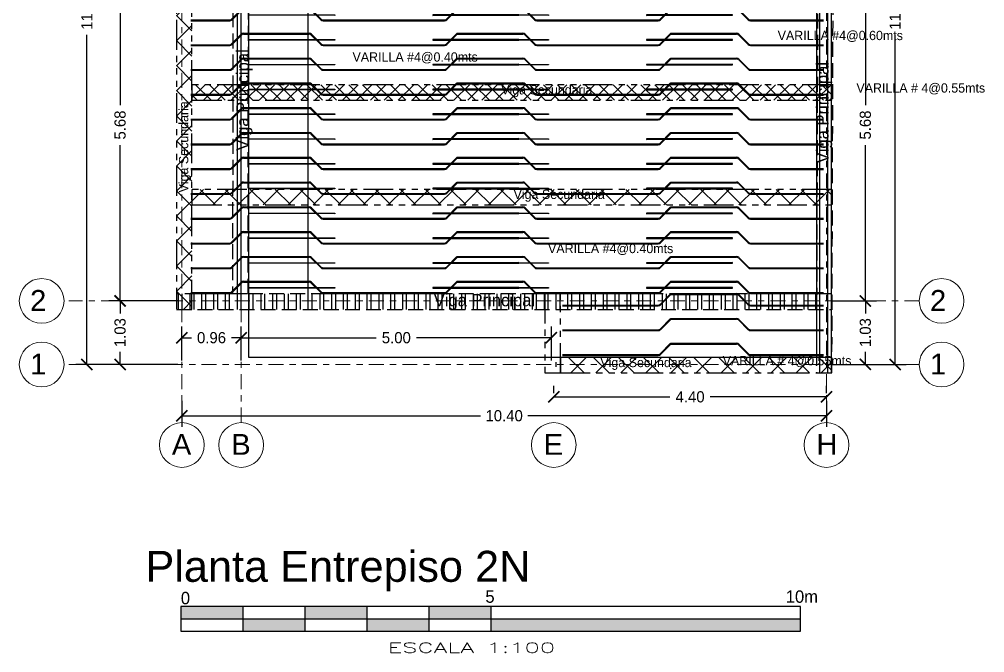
# Model space of a CAD drawing. Header units: millimetres. Extents: x -9559 to 23034, y -7226 to 22400.
# Drawn here: x 175.36 to 190.94, y -46.73 to -36.51 of the extents above; entities that cross this region are included whole.
import ezdxf
from ezdxf.enums import TextEntityAlignment as Align

# ---------------------------------------------------------------- set-up
doc = ezdxf.new("R2010")
doc.units = ezdxf.units.MM
doc.header["$LTSCALE"] = 0.02
for name, pattern in [('0', [0]), ('ACAD_ISO02W100', [15, 12, -3]), ('ACAD_ISO06W100', [36, 24, -3, 0, -3, 0, -3, 0, -3]), ('ACAD_ISO10W100', [18, 12, -3, 0, -3])]:
    doc.linetypes.add(name, pattern=pattern)
doc.layers.add('ES-LOSA 1', color=1, linetype='Continuous', transparency=0.75)
for name, color, linetype, lineweight in [('ES-LOSA 3', 130, 'Continuous', 30), ('ES-LOSA SOLIDA', 255, '0', 25), ('ES-VIGA PRINCIPAL', 250, 'ACAD_ISO02W100', 30), ('ES-VIGASECUNDARIAS', 7, 'ACAD_ISO06W100', 25), ('S-GRID', 253, 'ACAD_ISO10W100', 5), ('S-GRID-IDEN', 253, 'Continuous', 9)]:
    doc.layers.add(name, color=color, linetype=linetype, lineweight=lineweight)
doc.layers.add('ES-LOSA 4', color=7, linetype='Continuous')
doc.styles.add('Arial_6', font='arial.ttf', dxfattribs={"height": 0.3375})
doc.styles.add('CUADROS', font='arial.ttf')
doc.styles.add('ROMANS', font='', dxfattribs={"width": 0.8})
doc.styles.add('SIM1', font='SIMPLEX.shx', dxfattribs={"width": 1.1, "height": 0.25})
doc.styles.get("Standard").update_dxf_attribs({"font": 'GOTHIC.TTF'})
doc.styles.get('ROMANS').set_extended_font_data('VNI-Avo')
doc.dimstyles.get("Standard").update_dxf_attribs({"dimtxt": 0.18, "dimasz": 0.18, "dimexe": 0.18, "dimexo": 0.0625, "dimgap": 0.09, "dimtad": 0, "dimzin": 3, "dimdsep": 46, "dimtxsty": 'Standard', "dimblk": 'ARCHTICK', "dimcen": 0.09, "dimadec": 0, "dimazin": 0, "dimtfac": 1, "dimtofl": 0, "dimtmove": 0, "dimatfit": 3, "dimldrblk": 'ARCHTICK', "dimfxl": 1, "dimtolj": 1, "dimtzin": 0, "dimarcsym": 0})

# ---------------------------------------------------------------- blocks, each defined once
blk = doc.blocks.new('_ArchTick')
at = {"color": 0, "linetype": 'ByBlock', "const_width": 0.15}
blk.add_lwpolyline([(-0.5, -0.5), (0.5, 0.5)], dxfattribs=at)
blk = doc.blocks.new('*D315')
at = {"color": 0, "lineweight": -2, "transparency": 16777216}
for p, q in [((177.883, -35.379), (176.806, -35.379)), ((176.986, -35.379), (176.986, -37.893)), ((176.986, -41.054), (176.986, -38.54)), ((177.883, -41.054), (176.806, -41.054))]:
    blk.add_line(p, q, dxfattribs=at)
at = {"color": 0, "lineweight": -2, "transparency": 16777216, "xscale": 0.18, "yscale": 0.18, "zscale": 0.18}
for p, rotation in [((176.986, -35.379), 90), ((176.986, -41.054), 270)]:
    blk.add_blockref('_ArchTick', p, dxfattribs=dict(at, rotation=rotation))
at = {"color": 0, "transparency": 16777216, "insert": (176.986, -38.216), "char_height": 0.18, "attachment_point": 5, "rotation": 90}
blk.add_mtext('\\A1;5.68', dxfattribs=at)
blk = doc.blocks.new('*D320')
at = {"color": 0, "lineweight": -2, "transparency": 16777216}
for p, q in [((188.483, -35.379), (189.191, -35.379)), ((189.011, -35.379), (189.011, -37.893)), ((189.011, -41.054), (189.011, -38.54)), ((188.483, -41.054), (189.191, -41.054))]:
    blk.add_line(p, q, dxfattribs=at)
at = {"color": 0, "lineweight": -2, "transparency": 16777216, "xscale": 0.18, "yscale": 0.18, "zscale": 0.18}
for p, rotation in [((189.011, -35.379), 90), ((189.011, -41.054), 270)]:
    blk.add_blockref('_ArchTick', p, dxfattribs=dict(at, rotation=rotation))
at = {"color": 0, "transparency": 16777216, "insert": (189.011, -38.216), "char_height": 0.18, "attachment_point": 5, "rotation": 90}
blk.add_mtext('\\A1;5.68', dxfattribs=at)
blk = doc.blocks.new('*D321')
at = {"color": 0, "lineweight": -2, "transparency": 16777216}
for p, q in [((188.483, -41.054), (189.191, -41.054)), ((189.011, -41.054), (189.011, -41.256)), ((189.011, -42.079), (189.011, -41.877)), ((188.483, -42.079), (189.191, -42.079))]:
    blk.add_line(p, q, dxfattribs=at)
at = {"color": 0, "lineweight": -2, "transparency": 16777216, "xscale": 0.18, "yscale": 0.18, "zscale": 0.18}
for p, rotation in [((189.011, -41.054), 90), ((189.011, -42.079), 270)]:
    blk.add_blockref('_ArchTick', p, dxfattribs=dict(at, rotation=rotation))
at = {"color": 0, "transparency": 16777216, "insert": (189.011, -41.566), "char_height": 0.18, "attachment_point": 5, "rotation": 90}
blk.add_mtext('\\A1;1.03', dxfattribs=at)
blk = doc.blocks.new('*D322')
at = {"color": 0, "lineweight": -2, "transparency": 16777216}
for p, q in [((183.983, -42.54), (183.983, -42.422)), ((188.383, -42.54), (188.383, -42.422)), ((183.983, -42.602), (185.857, -42.602)), ((188.383, -42.602), (186.508, -42.602))]:
    blk.add_line(p, q, dxfattribs=at)
at = {"color": 0, "lineweight": -2, "transparency": 16777216, "xscale": 0.18, "yscale": 0.18, "zscale": 0.18, "rotation": 180}
blk.add_blockref('_ArchTick', (183.983, -42.602), dxfattribs=at)
at = {"color": 0, "lineweight": -2, "transparency": 16777216, "xscale": 0.18, "yscale": 0.18, "zscale": 0.18}
blk.add_blockref('_ArchTick', (188.383, -42.602), dxfattribs=at)
at = {"color": 0, "transparency": 16777216, "insert": (186.183, -42.602), "char_height": 0.18, "attachment_point": 5}
blk.add_mtext('\\A1;4.40', dxfattribs=at)
blk = doc.blocks.new('*D323')
at = {"color": 0, "lineweight": -2, "transparency": 16777216}
for p, q in [((177.92, -41.054), (176.806, -41.054)), ((176.986, -41.054), (176.986, -41.256)), ((176.986, -42.079), (176.986, -41.877)), ((177.92, -42.079), (176.806, -42.079))]:
    blk.add_line(p, q, dxfattribs=at)
at = {"color": 0, "lineweight": -2, "transparency": 16777216, "xscale": 0.18, "yscale": 0.18, "zscale": 0.18}
for p, rotation in [((176.986, -41.054), 90), ((176.986, -42.079), 270)]:
    blk.add_blockref('_ArchTick', p, dxfattribs=dict(at, rotation=rotation))
at = {"color": 0, "transparency": 16777216, "insert": (176.986, -41.566), "char_height": 0.18, "attachment_point": 5, "rotation": 90}
blk.add_mtext('\\A1;1.03', dxfattribs=at)
blk = doc.blocks.new('*D325')
at = {"color": 0, "lineweight": -2, "transparency": 16777216}
for p, q in [((177.983, -42.665), (177.983, -43.087)), ((188.383, -42.665), (188.383, -43.087)), ((177.983, -42.907), (182.802, -42.907)), ((188.383, -42.907), (183.563, -42.907))]:
    blk.add_line(p, q, dxfattribs=at)
at = {"color": 0, "lineweight": -2, "transparency": 16777216, "xscale": 0.18, "yscale": 0.18, "zscale": 0.18, "rotation": 180}
blk.add_blockref('_ArchTick', (177.983, -42.907), dxfattribs=at)
at = {"color": 0, "lineweight": -2, "transparency": 16777216, "xscale": 0.18, "yscale": 0.18, "zscale": 0.18}
blk.add_blockref('_ArchTick', (188.383, -42.907), dxfattribs=at)
at = {"color": 0, "transparency": 16777216, "insert": (183.183, -42.907), "char_height": 0.18, "attachment_point": 5}
blk.add_mtext('\\A1;10.40', dxfattribs=at)
blk = doc.blocks.new('*D326')
at = {"color": 0, "lineweight": -2, "transparency": 16777216}
for p, q in [((176.923, -30.679), (176.271, -30.679)), ((176.451, -30.679), (176.451, -35.998)), ((176.451, -42.079), (176.451, -36.76)), ((176.923, -42.079), (176.271, -42.079))]:
    blk.add_line(p, q, dxfattribs=at)
at = {"color": 0, "lineweight": -2, "transparency": 16777216, "xscale": 0.18, "yscale": 0.18, "zscale": 0.18}
for p, rotation in [((176.451, -30.679), 90), ((176.451, -42.079), 270)]:
    blk.add_blockref('_ArchTick', p, dxfattribs=dict(at, rotation=rotation))
at = {"color": 0, "transparency": 16777216, "insert": (176.451, -36.379), "char_height": 0.18, "attachment_point": 5, "rotation": 90}
blk.add_mtext('\\A1;11.40', dxfattribs=at)
blk = doc.blocks.new('*D327')
at = {"color": 0, "lineweight": -2, "transparency": 16777216}
for p, q in [((189.073, -30.679), (189.672, -30.679)), ((189.492, -30.679), (189.492, -35.998)), ((189.492, -42.079), (189.492, -36.76)), ((189.073, -42.079), (189.672, -42.079))]:
    blk.add_line(p, q, dxfattribs=at)
at = {"color": 0, "lineweight": -2, "transparency": 16777216, "xscale": 0.18, "yscale": 0.18, "zscale": 0.18}
for p, rotation in [((189.492, -30.679), 90), ((189.492, -42.079), 270)]:
    blk.add_blockref('_ArchTick', p, dxfattribs=dict(at, rotation=rotation))
at = {"color": 0, "transparency": 16777216, "insert": (189.492, -36.379), "char_height": 0.18, "attachment_point": 5, "rotation": 90}
blk.add_mtext('\\A1;11.40', dxfattribs=at)
blk = doc.blocks.new('*D371')
at = {"layer": 'ES-LOSA 4', "color": 0, "lineweight": -2, "transparency": 16777216}
for p, q in [((177.983, -42.016), (177.983, -41.468)), ((178.94, -42.016), (178.94, -41.468)), ((177.983, -41.648), (178.138, -41.648)), ((178.94, -41.648), (178.785, -41.648))]:
    blk.add_line(p, q, dxfattribs=at)
at = {"layer": 'ES-LOSA 4', "color": 0, "lineweight": -2, "transparency": 16777216, "xscale": 0.18, "yscale": 0.18, "zscale": 0.18, "rotation": 180}
blk.add_blockref('_ArchTick', (177.983, -41.648), dxfattribs=at)
at = {"layer": 'ES-LOSA 4', "color": 0, "lineweight": -2, "transparency": 16777216, "xscale": 0.18, "yscale": 0.18, "zscale": 0.18}
blk.add_blockref('_ArchTick', (178.94, -41.648), dxfattribs=at)
at = {"layer": 'ES-LOSA 4', "color": 0, "transparency": 16777216, "insert": (178.461, -41.648), "char_height": 0.18, "attachment_point": 5}
blk.add_mtext('\\A1;0.96', dxfattribs=at)
blk = doc.blocks.new('*D372')
at = {"layer": 'ES-LOSA 4', "color": 0, "lineweight": -2, "transparency": 16777216}
for p, q in [((178.94, -42.016), (178.94, -41.468)), ((183.945, -42.016), (183.945, -41.468)), ((178.94, -41.648), (181.119, -41.648)), ((183.945, -41.648), (181.767, -41.648))]:
    blk.add_line(p, q, dxfattribs=at)
at = {"layer": 'ES-LOSA 4', "color": 0, "lineweight": -2, "transparency": 16777216, "xscale": 0.18, "yscale": 0.18, "zscale": 0.18, "rotation": 180}
blk.add_blockref('_ArchTick', (178.94, -41.648), dxfattribs=at)
at = {"layer": 'ES-LOSA 4', "color": 0, "lineweight": -2, "transparency": 16777216, "xscale": 0.18, "yscale": 0.18, "zscale": 0.18}
blk.add_blockref('_ArchTick', (183.945, -41.648), dxfattribs=at)
at = {"layer": 'ES-LOSA 4', "color": 0, "transparency": 16777216, "insert": (181.443, -41.648), "char_height": 0.18, "attachment_point": 5}
blk.add_mtext('\\A1;5.00', dxfattribs=at)
blk = doc.blocks.new('*U374')
at = {"layer": 'ES-LOSA 1'}
blk.add_lwpolyline([(0.289, -0.951), (0.29, 0.439), (0.3, 0.439), (0.299, -0.951)], close=True, dxfattribs=at)
blk = doc.blocks.new('*U375')
at = {"layer": 'ES-LOSA SOLIDA', "color": 0, "linetype": 'ByBlock', "lineweight": -2, "transparency": 16777216, "rotation": 270.0000000000012}
for p in [(-78.303, -158.156), (-78.303, -158.556), (-78.303, -158.956), (-78.303, -159.356), (-78.303, -159.756), (-78.303, -160.156), (-78.303, -160.556), (-78.303, -160.956), (-78.303, -161.356), (-78.303, -161.756), (-78.303, -162.156), (-78.303, -162.556), (-78.303, -162.956), (-78.303, -163.356), (-78.303, -163.756), (-78.303, -164.156), (-78.303, -164.556), (-78.303, -164.956), (-78.303, -165.356), (-78.303, -165.756), (-78.303, -166.156), (-78.303, -166.556), (-78.303, -166.956), (-78.303, -167.356)]:
    blk.add_blockref('*U374', p, dxfattribs=at)
blk = doc.blocks.new('*U376')
at = {"layer": 'ES-LOSA 1'}
blk.add_lwpolyline([(0.289, -0.951), (0.29, 0.439), (0.3, 0.439), (0.299, -0.951)], close=True, dxfattribs=at)
blk = doc.blocks.new('*U377')
at = {"layer": 'ES-LOSA SOLIDA', "color": 0, "linetype": 'ByBlock', "lineweight": -2, "transparency": 16777216, "rotation": 270.0000000000012}
for p in [(-78.303, -158.156), (-78.303, -158.556), (-78.303, -158.956), (-78.303, -159.356), (-78.303, -159.756), (-78.303, -160.156), (-78.303, -160.556), (-78.303, -160.956), (-78.303, -161.356), (-78.303, -161.756), (-78.303, -162.156), (-78.303, -162.556), (-78.303, -162.956), (-78.303, -163.356), (-78.303, -163.756), (-78.303, -164.156), (-78.303, -164.556), (-78.303, -164.956), (-78.303, -165.356), (-78.303, -165.756), (-78.303, -166.156), (-78.303, -166.556), (-78.303, -166.956), (-78.303, -167.356)]:
    blk.add_blockref('*U376', p, dxfattribs=at)
blk = doc.blocks.new('*U378')
at = {"layer": 'ES-LOSA 1'}
blk.add_lwpolyline([(0.289, -0.951), (0.29, 0.439), (0.3, 0.439), (0.299, -0.951)], close=True, dxfattribs=at)
blk = doc.blocks.new('*U379')
at = {"layer": 'ES-LOSA SOLIDA', "color": 0, "linetype": 'ByBlock', "lineweight": -2, "transparency": 16777216, "rotation": 270.0000000000012}
for p in [(-78.303, -158.156), (-78.303, -158.556), (-78.303, -158.956), (-78.303, -159.356), (-78.303, -159.756), (-78.303, -160.156), (-78.303, -160.556), (-78.303, -160.956), (-78.303, -161.356), (-78.303, -161.756), (-78.303, -162.156), (-78.303, -162.556), (-78.303, -162.956), (-78.303, -163.356), (-78.303, -163.756), (-78.303, -164.156), (-78.303, -164.556), (-78.303, -164.956), (-78.303, -165.356), (-78.303, -165.756), (-78.303, -166.156), (-78.303, -166.556), (-78.303, -166.956), (-78.303, -167.356)]:
    blk.add_blockref('*U378', p, dxfattribs=at)
blk = doc.blocks.new('*U380')
at = {"layer": 'ES-LOSA 1'}
blk.add_lwpolyline([(0.289, -0.951), (0.29, 0.439), (0.3, 0.439), (0.299, -0.951)], close=True, dxfattribs=at)
blk = doc.blocks.new('*U381')
at = {"layer": 'ES-LOSA SOLIDA', "color": 0, "linetype": 'ByBlock', "lineweight": -2, "transparency": 16777216, "rotation": 270.0000000000012}
for p in [(-78.303, -158.156), (-78.303, -158.556), (-78.303, -158.956), (-78.303, -159.356), (-78.303, -159.756), (-78.303, -160.156), (-78.303, -160.556), (-78.303, -160.956), (-78.303, -161.356), (-78.303, -161.756), (-78.303, -162.156), (-78.303, -162.556), (-78.303, -162.956), (-78.303, -163.356), (-78.303, -163.756), (-78.303, -164.156), (-78.303, -164.556), (-78.303, -164.956), (-78.303, -165.356), (-78.303, -165.756), (-78.303, -166.156), (-78.303, -166.556), (-78.303, -166.956), (-78.303, -167.356)]:
    blk.add_blockref('*U380', p, dxfattribs=at)
blk = doc.blocks.new('*U382')
at = {"layer": 'ES-LOSA 3'}
for p, q in [((0.171, 7.142), (0.171, 8.321)), ((0.184, 7.142), (0.184, 8.321)), ((0.003, 6.957), (0.159, 7.113)), ((0.012, 6.948), (0.168, 7.104)), ((-0.013, 5.859), (-0.013, 6.919)), ((0, 5.859), (0, 6.919)), ((0, 5.859), (-0.013, 5.859)), ((-0.002, 5.863), (-0.011, 5.854)), ((0.159, 5.684), (-0.011, 5.854)), ((0.168, 5.693), (-0.002, 5.863)), ((0.171, 3.694), (0.171, 5.656)), ((0.184, 3.694), (0.184, 5.656)), ((0.003, 3.509), (0.159, 3.666)), ((0.012, 3.5), (0.168, 3.657)), ((-0.013, 2.411), (-0.013, 3.472)), ((0, 2.411), (0, 3.472)), ((0, 2.411), (-0.013, 2.411)), ((-0.002, 2.415), (-0.011, 2.406)), ((0.159, 2.236), (-0.011, 2.406)), ((0.168, 2.245), (-0.002, 2.415)), ((0.171, 0.246), (0.171, 2.208)), ((0.184, 0.246), (0.184, 2.208)), ((0.003, 0.061), (0.159, 0.218)), ((0.012, 0.052), (0.168, 0.209)), ((-0.013, -1.037), (-0.013, 0.024)), ((0, -1.037), (0, 0.024)), ((0, -1.037), (-0.013, -1.037)), ((0.159, -1.231), (0.003, -1.074)), ((0.168, -1.222), (0.012, -1.065)), ((0.171, -1.889), (0.171, -1.259)), ((0.184, -1.889), (0.184, -1.259))]:
    blk.add_line(p, q, dxfattribs=at)
for centre, radius, start, end in [((0.131, 7.142), 0.04, 315, 360), ((0.131, 7.142), 0.0527, 315, 360), ((0.04, 6.919), 0.0527, 135, 180), ((0.04, 6.919), 0.04, 135, 180), ((0.131, 5.656), 0.04, 0, 45), ((0.131, 5.656), 0.0527, 360, 45), ((0.131, 3.694), 0.04, 315, 360), ((0.131, 3.694), 0.0527, 315, 0), ((0.04, 3.472), 0.0527, 135, 180), ((0.04, 3.472), 0.04, 135, 180), ((0.131, 2.208), 0.04, 360, 45), ((0.131, 2.208), 0.0527, 360, 45), ((0.131, 0.246), 0.04, 315, 360), ((0.131, 0.246), 0.0527, 315, 0), ((0.04, 0.024), 0.0527, 135, 180), ((0.04, 0.024), 0.04, 135, 180), ((0.04, -1.037), 0.0527, 180, 225), ((0.04, -1.037), 0.04, 180, 225), ((0.131, -1.259), 0.04, 360, 45), ((0.131, -1.259), 0.0527, 360, 45)]:
    blk.add_arc(centre, radius, start, end, dxfattribs=at)
blk = doc.blocks.new('*U383')
at = {"layer": 'ES-LOSA SOLIDA', "color": 0, "linetype": 'ByBlock', "lineweight": -2, "transparency": 16777216, "rotation": 270.0000000000012}
for p in [(180.014, -35.549), (180.014, -35.949), (180.014, -36.349), (180.014, -36.749), (180.014, -37.149), (180.014, -37.549), (180.014, -37.949), (180.014, -38.349), (180.014, -38.749), (180.014, -39.149), (180.014, -39.549), (180.014, -39.949), (180.014, -40.349), (180.014, -40.749)]:
    blk.add_blockref('*U382', p, dxfattribs=at)

msp = doc.modelspace()

# ---------------------------------------------------------------- hatches: boundary and pattern name
at = {"layer": 'ES-VIGA PRINCIPAL', "transparency": 33554572}
h = msp.add_hatch(dxfattribs=at)
h.set_pattern_fill('ANSI32', color=8, scale=0.02, angle=45)
h.set_pattern_definition([(90, (258.31704, 126.80917), (-0.1905, 0), []), (90, (258.38054, 126.87267), (-0.1905, 0), [])])
h.paths.add_polyline_path([(188.225, -40.941), (179.065, -40.941), (179.065, -41.119), (178.815, -41.119), (178.815, -40.941), (177.895, -40.941), (177.895, -41.191), (188.224, -41.191)])
h.paths.add_polyline_path([(179.065, -30.619), (178.815, -30.619), (178.815, -40.941), (179.065, -40.941)])
h.paths.add_polyline_path([(179.065, -40.941), (178.815, -40.941), (178.815, -41.119), (179.065, -41.119)], flags=17)
h.paths.add_polyline_path([(188.508, -30.641), (188.258, -30.641), (188.225, -40.941), (188.475, -40.941)])
h.paths.add_polyline_path([(188.474, -41.191), (188.224, -41.191), (188.221, -42.216), (188.471, -42.216)])
h.paths.add_polyline_path([(188.47, -40.941), (188.225, -40.941), (188.224, -41.191), (188.47, -41.191)])
h.paths.add_polyline_path([(188.243, -35.341), (177.895, -35.341), (177.895, -35.591), (188.242, -35.591)])
h.paths.add_polyline_path([(188.258, -30.641), (179.065, -30.619), (179.065, -30.869), (188.257, -30.891)])
at = {"layer": 'ES-VIGASECUNDARIAS', "transparency": 33554534}
h = msp.add_hatch(dxfattribs=at)
h.set_pattern_fill('ANSI37', color=256, scale=0.09)
h.set_pattern_definition([(45, (258.31704, 126.80917), (-0.20205576, 0.20205576), []), (135, (258.31704, 126.80917), (-0.20205576, -0.20205576), [])])
h.paths.add_polyline_path([(188.471, -39.504), (188.471, -39.254), (178.146, -39.254), (178.146, -39.504)])
h.paths.add_polyline_path([(177.896, -41.191), (178.146, -41.191), (178.146, -35.341), (177.896, -35.341)])
h.paths.add_polyline_path([(188.471, -42.216), (188.471, -41.966), (184.09, -41.966), (184.09, -42.216)])
h.paths.add_polyline_path([(178.903, -31.696), (178.903, -31.946), (187.133, -31.985), (187.133, -31.735)])
h.paths.add_polyline_path([(187.133, -31.735), (187.133, -31.985), (188.308, -31.991), (188.308, -31.741)])
h.paths.add_polyline_path([(188.42, -31.741), (188.308, -31.741), (188.308, -31.991), (188.42, -31.991)])
at = {"layer": 'ES-VIGASECUNDARIAS', "transparency": 33554572}
h = msp.add_hatch(dxfattribs=at)
h.set_pattern_fill('ANSI37', color=256, scale=0.05)
h.set_pattern_definition([(45, (258.31704, 126.80917), (-0.1122532, 0.1122532), []), (135, (258.31704, 126.80917), (-0.1122532, -0.1122532), [])])
h.paths.add_polyline_path([(188.471, -37.566), (178.146, -37.566), (178.146, -37.816), (188.471, -37.816)])

# ---------------------------------------------------------------- linework, layer by layer
msp.add_line((184.02, -42.116), (184.02, -42.041))
msp.add_lwpolyline([(187.966, -45.983), (177.966, -45.983), (177.966, -46.383), (187.966, -46.383)], close=True)
for points in [[(178.966, -45.983), (178.966, -46.383)], [(179.966, -45.983), (179.966, -46.383)], [(179.966, -45.983), (179.966, -46.383)], [(180.966, -45.983), (180.966, -46.383)], [(181.966, -45.983), (181.966, -46.383)], [(182.966, -45.983), (182.966, -46.383)], [(177.966, -46.183), (187.966, -46.183)]]:
    msp.add_lwpolyline(points)
for points in [[(177.966, -46.183), (178.966, -46.183), (177.966, -45.983), (178.966, -45.983)], [(179.966, -46.183), (180.966, -46.183), (179.966, -45.983), (180.966, -45.983)], [(181.966, -46.183), (182.966, -46.183), (181.966, -45.983), (182.966, -45.983)], [(178.966, -46.383), (179.966, -46.383), (178.966, -46.183), (179.966, -46.183)], [(180.966, -46.383), (181.966, -46.383), (180.966, -46.183), (181.966, -46.183)], [(182.966, -46.383), (187.966, -46.383), (182.966, -46.183), (187.966, -46.183)]]:
    msp.add_solid(points)
at = {"layer": 'ES-LOSA 3'}
for p, q in [((185.698, -41.109), (185.869, -40.938)), ((185.707, -41.118), (185.878, -40.947)), ((185.878, -40.947), (185.869, -40.938)), ((185.873, -40.936), (186.934, -40.936)), ((185.873, -40.949), (185.873, -40.936)), ((185.873, -40.949), (186.934, -40.949)), ((186.962, -40.961), (187.119, -41.118)), ((186.971, -40.952), (187.128, -41.109)), ((184.125, -41.12), (185.67, -41.12)), ((187.156, -41.12), (188.335, -41.12)), ((184.125, -41.133), (185.67, -41.133)), ((187.156, -41.133), (188.335, -41.133)), ((185.698, -41.509), (185.868, -41.338)), ((185.707, -41.518), (185.877, -41.347)), ((185.877, -41.347), (185.868, -41.338)), ((185.873, -41.336), (186.934, -41.336)), ((185.873, -41.349), (185.873, -41.336)), ((185.873, -41.349), (186.934, -41.349)), ((186.962, -41.361), (187.119, -41.518)), ((186.971, -41.352), (187.128, -41.509)), ((184.125, -41.52), (185.67, -41.52)), ((184.125, -41.533), (185.67, -41.533)), ((187.156, -41.52), (188.335, -41.52)), ((187.156, -41.533), (188.335, -41.533)), ((185.698, -41.909), (185.868, -41.738)), ((185.877, -41.747), (185.868, -41.738)), ((185.873, -41.736), (186.934, -41.736)), ((185.873, -41.749), (185.873, -41.736)), ((185.707, -41.918), (185.877, -41.747)), ((185.873, -41.749), (186.934, -41.749)), ((186.962, -41.761), (187.119, -41.918)), ((186.971, -41.752), (187.128, -41.909)), ((184.125, -41.92), (185.67, -41.92)), ((184.125, -41.933), (185.67, -41.933)), ((187.156, -41.92), (188.335, -41.92)), ((187.156, -41.933), (188.335, -41.933)), ((185.877, -42.147), (185.868, -42.138)), ((185.873, -42.149), (185.873, -42.136))]:
    msp.add_line(p, q, dxfattribs=at)
for centre, radius, start, end in [((186.934, -40.989), 0.0527, 45, 90), ((186.934, -40.989), 0.04, 45, 90), ((185.67, -41.08), 0.04, 270, 315), ((185.67, -41.08), 0.0527, 270, 315), ((187.156, -41.08), 0.0527, 225, 270), ((187.156, -41.08), 0.04, 225, 270), ((186.934, -41.389), 0.0527, 45, 90), ((186.934, -41.389), 0.04, 45, 90), ((185.67, -41.48), 0.04, 270, 315), ((185.67, -41.48), 0.0527, 270, 315), ((187.156, -41.48), 0.0527, 225, 270), ((187.156, -41.48), 0.04, 225, 270), ((186.934, -41.789), 0.0527, 45, 90), ((186.934, -41.789), 0.04, 45, 90), ((185.67, -41.88), 0.04, 270, 315), ((185.67, -41.88), 0.0527, 270, 315), ((187.156, -41.88), 0.0527, 225, 270), ((187.156, -41.88), 0.04, 225, 270)]:
    msp.add_arc(centre, radius, start, end, dxfattribs=at)
at = {"layer": 'ES-LOSA SOLIDA'}
msp.add_line((180.014, -35.549), (180.014, -40.941), dxfattribs=at)
msp.add_lwpolyline([(179.065, -30.869), (188.221, -30.869), (188.221, -41.966), (179.065, -41.966)], close=True, dxfattribs=at)
at = {"layer": 'ES-VIGA PRINCIPAL'}
for points in [[(179.05, -40.936), (179.065, -30.619), (178.815, -30.619), (178.8, -40.936)], [(188.258, -30.641), (188.221, -42.216), (188.471, -42.216), (188.508, -30.641)], [(188.47, -40.941), (177.895, -40.941), (177.895, -41.191), (188.47, -41.191)]]:
    msp.add_lwpolyline(points, close=True, dxfattribs=at)
at = {"layer": 'ES-VIGASECUNDARIAS'}
for p, q in [((184.09, -40.936), (183.84, -40.936)), ((183.84, -40.936), (183.84, -42.215)), ((184.09, -42.215), (184.09, -40.936)), ((183.84, -42.215), (184.09, -42.215))]:
    msp.add_line(p, q, dxfattribs=at)
for points in [[(178.146, -41.191), (178.146, -35.341), (177.896, -35.341), (177.896, -41.191)], [(188.471, -37.566), (178.146, -37.566), (178.146, -37.816), (188.471, -37.816)], [(188.471, -39.254), (178.146, -39.254), (178.146, -39.504), (188.471, -39.504)], [(188.471, -41.966), (184.09, -41.966), (184.09, -42.216), (188.471, -42.216)]]:
    msp.add_lwpolyline(points, close=True, dxfattribs=at)
at = {"layer": 'S-GRID'}
for p, q in [((177.983, -43.016), (177.983, -29.435)), ((178.94, -43.016), (178.94, -29.435)), ((188.383, -43.016), (188.383, -29.435)), ((189.88, -41.054), (176.157, -41.054)), ((189.88, -42.079), (176.157, -42.079))]:
    msp.add_line(p, q, dxfattribs=at)
at = {"layer": 'S-GRID-IDEN', "linetype": '0'}
for centre in [(175.721, -41.054), (190.241, -41.054), (175.721, -42.079), (190.241, -42.079), (177.983, -43.378), (178.94, -43.378), (183.983, -43.378), (188.383, -43.378)]:
    msp.add_circle(centre, 0.361, dxfattribs=at)

# ---------------------------------------------------------------- block references
at = {"layer": 'ES-LOSA SOLIDA'}
for name, p in [('*U375', (258.317, 126.809)), ('*U379', (261.765, 126.809)), ('*U383', (0, 0))]:
    msp.add_blockref(name, p, dxfattribs=at)
at = {"layer": 'ES-LOSA SOLIDA', "xscale": -1}
for name, p in [('*U377', (104.166, 126.809)), ('*U381', (107.614, 126.809))]:
    msp.add_blockref(name, p, dxfattribs=at)

# ---------------------------------------------------------------- texts
at = {"style": 'CUADROS'}
msp.add_text('Planta Entrepiso 2N', height=0.5, dxfattribs=at).set_placement((180.5, -45.336), align=Align.MIDDLE_CENTER)
at = {"style": 'ROMANS'}
for s, p in [('0', (177.966, -45.948)), ('5', (182.88, -45.924)), ('10m', (187.727, -45.924))]:
    msp.add_text(s, height=0.2, rotation=360, dxfattribs=at).set_placement(p)
at = {"style": 'SIM1', "width": 1.8}
msp.add_text('ESCALA 1:100', height=0.16, dxfattribs=at).set_placement((182.655, -46.649), align=Align.MIDDLE)
at = {"width": 2.46811, "attachment_point": 1}
for s, insert, char_height in [('VARILLA #4@0.60mts', (187.596, -36.696, -0.164), 0.15), ('VARILLA #4@0.40mts', (180.736, -37.043, -0.164), 0.15), ('VARILLA # 4@0.55mts', (188.867, -37.543, -0.164), 0.15), ('Viga Secundaria', (183.135, -37.572), 0.15), ('Viga Secundaria', (183.335, -39.259), 0.15), ('VARILLA #4@0.40mts', (183.891, -40.133), 0.15), ('Viga Principal', (182.047, -40.941), 0.2), ('Viga Secundaria', (184.735, -41.972), 0.15), ('VARILLA # 4@0.55mts', (186.709, -41.943, -0.164), 0.15)]:
    msp.add_mtext(s, dxfattribs=dict(at, insert=insert, char_height=char_height))
at = {"width": 2.46811, "attachment_point": 1, "rotation": 90}
for s, insert, char_height in [('Viga Principal', (178.863, -38.629), 0.2), ('Viga Principal', (188.218, -38.834), 0.2), ('Viga Secundaria', (177.936, -39.304), 0.15)]:
    msp.add_mtext(s, dxfattribs=dict(at, insert=insert, char_height=char_height))
at = {"layer": 'S-GRID-IDEN', "style": 'Arial_6'}
for s, p in [('2', (175.534, -41.215)), ('2', (190.054, -41.215)), ('1', (175.534, -42.24)), ('1', (190.054, -42.24)), ('A', (177.821, -43.537)), ('B', (178.779, -43.537)), ('E', (183.821, -43.537)), ('H', (188.221, -43.537))]:
    msp.add_text(s, height=0.337, dxfattribs=at).set_placement(p)

# ---------------------------------------------------------------- dimensions: what is measured, and where the dimension line sits
for base, p1, p2, picture, middle in [((176.451, -30.679), (176.986, -42.079), (176.986, -30.679), '*D326', (176.451, -36.379)), ((189.492, -42.079), (189.011, -30.679), (189.011, -42.079), '*D327', (189.492, -36.379)), ((176.985643033, -35.378998466), (177.945076811, -41.053998466), (177.945076811, -35.378998466), '*D315', (176.985643033, -38.216498466)), ((176.985643033, -42.078998466), (177.982576811, -41.053998466), (177.982576811, -42.078998466), '*D323', (176.985643033, -41.566498466))]:
    dim = msp.add_linear_dim(base=base, p1=p1, p2=p2, angle=90, dimstyle='Standard')
    dim.commit()
    dim.dimension.update_dxf_attribs({"geometry": picture, "text_midpoint": middle})
for base, p1, p2, picture, middle in [((189.010839743, -41.053998466), (188.420076811, -35.378998466), (188.420076811, -41.053998466), '*D320', (189.010839743, -38.216498466)), ((189.010839743, -42.078998466), (188.420076811, -41.053998466), (188.420076811, -42.078998466), '*D321', (189.010839743, -41.566498466))]:
    dim = msp.add_linear_dim(base=base, p1=p1, p2=p2, angle=90, dimstyle='Standard', override={"dimtmove": 1})
    dim.commit()
    dim.dimension.update_dxf_attribs({"geometry": picture, "text_midpoint": middle})
dim = msp.add_linear_dim(base=(188.383, -42.602), p1=(183.983, -42.602), p2=(188.383, -42.602), dimstyle='Standard', override={"dimtmove": 1})
dim.commit()
dim.dimension.update_dxf_attribs({"geometry": '*D322', "text_midpoint": (186.183, -42.602)})
dim = msp.add_linear_dim(base=(188.383, -42.907), p1=(177.983, -42.602), p2=(188.383, -42.602), dimstyle='Standard')
dim.commit()
dim.dimension.update_dxf_attribs({"geometry": '*D325', "text_midpoint": (183.183, -42.907)})
at = {"layer": 'ES-LOSA 4'}
for base, p1, p2, picture, middle in [((177.983, -41.648), (178.94, -42.079), (177.983, -42.079), '*D371', (178.461, -41.648)), ((183.9451, -41.6479), (178.9402, -42.079), (183.9451, -42.079), '*D372', (181.4426, -41.6479))]:
    dim = msp.add_linear_dim(base=base, p1=p1, p2=p2, dimstyle='Standard', dxfattribs=at)
    dim.commit()
    dim.dimension.update_dxf_attribs({"geometry": picture, "text_midpoint": middle})

doc.saveas('drawing.dxf')
